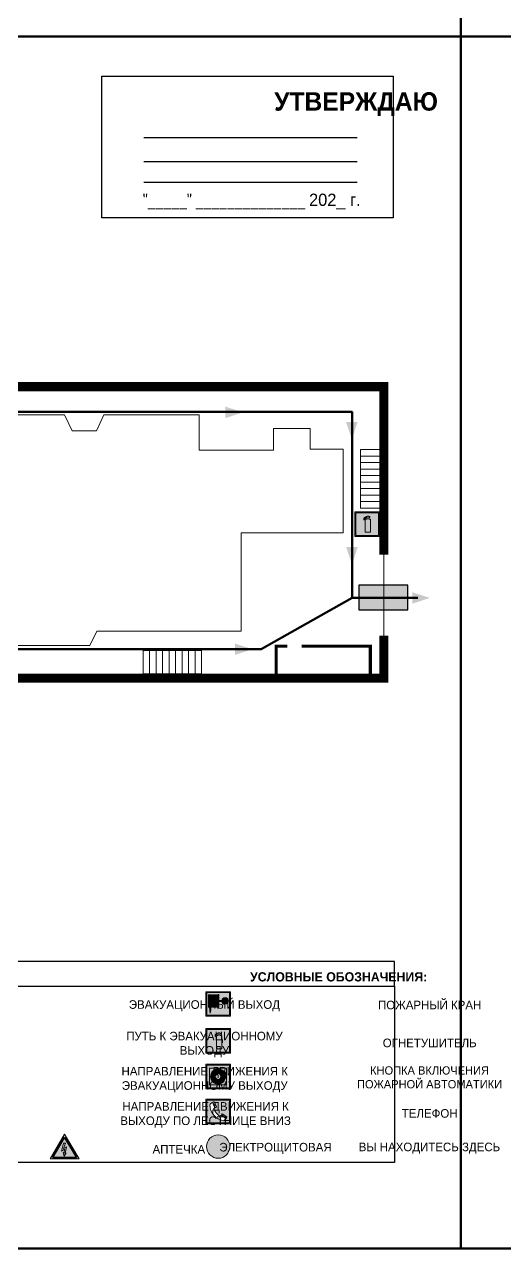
# Model space of a CAD drawing. Header units: millimetres. Extents: x 13114 to 67229, y 22859 to 38520.
# Drawn here: x 22748.4 to 22905, y 24276.8 to 24675.7 of the extents above; entities that cross this region are included whole.
import ezdxf

# ---------------------------------------------------------------- set-up
doc = ezdxf.new("R2010")
doc.units = ezdxf.units.MM
doc.layers.add('План_Штампы', color=7, linetype='Continuous')
doc.styles.add('обычный', font='arial.ttf')

# ---------------------------------------------------------------- blocks, each defined once
blk = doc.blocks.new('A$C3E6D3DDE')
at = {"lineweight": 5}
h = blk.add_hatch(color=40, dxfattribs=at)
h.paths.add_polyline_path([(24.1, 1.45), (16.46, -11.35), (31.74, -11.35)])
h.paths.add_polyline_path([(24.09, -0.46), (30.03, -10.41), (18.14, -10.41)], flags=16)
h.paths.add_polyline_path([(24.54, -3.08), (23.41, -6.02), (25.13, -5.01), (24.33, -8.5), (24.82, -8.27), (23.79, -9.86), (23.4, -8.04), (23.8, -8.43), (24.04, -6.29), (22.39, -7.25), (23.44, -3.08)], flags=0)
h = blk.add_hatch(color=256, dxfattribs=at)
h.paths.add_polyline_path([(24.37, 0.03, 0.567511), (23.82, 0.03), (17.59, -10.4, 0.582454), (17.86, -10.88), (30.32, -10.88, 0.582149), (30.6, -10.4)])
h.paths.add_polyline_path([(24.09, -0.46), (18.14, -10.41), (30.03, -10.41)], flags=16)
h.paths.add_polyline_path([(24.54, -3.08), (23.41, -6.02), (25.13, -5.01), (24.33, -8.5), (24.82, -8.27), (23.79, -9.86), (23.4, -8.04), (23.8, -8.43), (24.04, -6.29), (22.39, -7.25), (23.44, -3.08)], flags=0)
h = blk.add_hatch(color=40, dxfattribs=at)
h.paths.add_polyline_path([(24.09, -0.46), (18.14, -10.41), (30.03, -10.41)])
h.paths.add_polyline_path([(24.82, -8.27), (23.79, -9.86), (23.4, -8.04), (23.8, -8.43), (24.04, -6.29), (22.39, -7.25), (23.44, -3.08), (24.54, -3.08), (23.41, -6.02), (25.13, -5.01), (24.33, -8.5)], flags=16)
at = {"color": 40, "lineweight": 5}
for p, q in [((16.46, -11.35), (24.1, 1.45)), ((24.1, 1.45), (31.74, -11.35))]:
    blk.add_line(p, q, dxfattribs=at)
at = {"lineweight": 5}
for p, q in [((17.59, -10.4), (23.82, 0.03)), ((24.37, 0.03), (30.6, -10.4)), ((18.14, -10.41), (24.09, -0.46)), ((23.44, -3.08), (22.39, -7.25)), ((22.39, -7.25), (24.04, -6.29)), ((23.41, -6.02), (24.54, -3.08)), ((25.13, -5.01), (23.41, -6.02)), ((24.54, -3.08), (23.44, -3.08)), ((24.04, -6.29), (23.8, -8.43)), ((24.09, -0.46), (30.03, -10.41)), ((24.33, -8.5), (25.13, -5.01)), ((17.86, -10.88), (30.32, -10.88)), ((18.14, -10.41), (30.03, -10.41)), ((23.8, -8.43), (23.4, -8.04)), ((23.4, -8.04), (23.79, -9.86)), ((23.79, -9.86), (24.82, -8.27)), ((24.82, -8.27), (24.33, -8.5))]:
    blk.add_line(p, q, dxfattribs=at)
at = {"color": 50, "lineweight": 5}
blk.add_line((31.74, -11.35), (16.46, -11.35), dxfattribs=at)
blk = doc.blocks.new('A$C37112FD5')
at = {"true_color": 0xf5f5ff}
h = blk.add_hatch(color=7, dxfattribs=at)
h.dxf.hatch_style = 1
h.paths.add_polyline_path([(12.8, -7.4), (0, -7.4), (0, -20.2), (12.8, -20.2)])
h.paths.add_polyline_path([(12.29, -7.91), (12.29, -19.69), (0.51, -19.69), (0.51, -7.91)], flags=16)
h.paths.add_polyline_path([(4.98, -9.04, -0.42597), (5.17, -9.22), (5.17, -12.25), (5.17, -15.29, -0.432244), (4.98, -15.47), (4.83, -15.47, -0.42597), (4.64, -15.29), (4.64, -12.25), (4.64, -9.22, -0.432244), (4.83, -9.04)], flags=0)
h.paths.add_polyline_path([(4.28, -9.22), (4.28, -12.25), (4.28, -15.29, -0.432244), (4.09, -15.47), (3.94, -15.47, -0.42597), (3.75, -15.29), (3.75, -12.25), (3.75, -9.22, -0.432244), (3.94, -9.04), (4.09, -9.04, -0.42597)], flags=0)
h.paths.add_polyline_path([(5.72, -9.04), (5.87, -9.04, -0.42597), (6.06, -9.22), (6.06, -12.25), (6.06, -15.29, -0.432244), (5.87, -15.47), (5.72, -15.47, -0.42597), (5.53, -15.29), (5.53, -12.25), (5.53, -9.22, -0.432244)], flags=0)
h.paths.add_polyline_path([(6.42, -8.9), (6.5, -8.9, -0.42597), (6.69, -9.08), (6.69, -12.03), (8.21, -12.03, -15.824349), (8.21, -12.47), (6.69, -12.47), (6.69, -15.42, -0.432244), (6.5, -15.6), (6.42, -15.6)], flags=0)
h.paths.add_polyline_path([(3.39, -9.22), (3.39, -12.25), (3.39, -15.29, -0.432244), (3.2, -15.47), (3.05, -15.47, -0.42597), (2.85, -15.29), (2.85, -12.25), (2.85, -9.22, -0.432244), (3.05, -9.04), (3.2, -9.04, -0.42597)], flags=0)
h.paths.add_polyline_path([(2.5, -9.22), (2.5, -16.71), (1.96, -16.71), (1.96, -9.22, -0.432244), (2.15, -9.04), (2.31, -9.04, -0.42597)], flags=0)
h.paths.add_polyline_path([(1.61, -8.9), (1.61, -15.6), (1.57, -15.6, -0.42597), (1.37, -15.42), (1.37, -12.03), (1.37, -9.09, -0.432244), (1.57, -8.9)], flags=0)
h.paths.add_polyline_path([(9.76, -10.81), (9.76, -12.03), (8.49, -12.03, -0.336371)], flags=0)
h.paths.add_polyline_path([(8.49, -12.47), (9.76, -12.47), (9.76, -13.7, -0.336371)], flags=0)
h.paths.add_polyline_path([(10.11, -10.81, -0.336371), (11.38, -12.03), (10.11, -12.03)], flags=0)
h.paths.add_polyline_path([(10.11, -12.47), (11.38, -12.47, -0.336371), (10.11, -13.7)], flags=0)
h.paths.add_polyline_path([(2.5, -16.84), (2.5, -17.05), (1.97, -17.05), (1.97, -16.84)], flags=0)
h.paths.add_polyline_path([(2.5, -17.24, -0.033778), (2.24, -18.6, -0.033778), (1.97, -17.24)], flags=0)
h = blk.add_hatch(color=242)
h.dxf.hatch_style = 1
h.paths.add_polyline_path([(12.29, -7.91), (0.51, -7.91), (0.51, -19.69), (12.29, -19.69)])
h.paths.add_polyline_path([(6.42, -15.6), (6.42, -8.9), (6.5, -8.9, -0.42597), (6.69, -9.08), (6.69, -12.03), (8.21, -12.03, -15.824349), (8.21, -12.47), (6.69, -12.47), (6.69, -15.42, -0.432244), (6.5, -15.6)], flags=16)
h.paths.add_polyline_path([(5.87, -15.47), (5.72, -15.47, -0.42597), (5.53, -15.29), (5.53, -12.25), (5.53, -9.22, -0.432244), (5.72, -9.04), (5.87, -9.04, -0.42597), (6.06, -9.22), (6.06, -12.25), (6.06, -15.29, -0.432244)], flags=16)
h.paths.add_polyline_path([(4.98, -15.47), (4.83, -15.47, -0.42597), (4.64, -15.29), (4.64, -12.25), (4.64, -9.22, -0.432244), (4.83, -9.04), (4.98, -9.04, -0.42597), (5.17, -9.22), (5.17, -12.25), (5.17, -15.29, -0.432244)], flags=16)
h.paths.add_polyline_path([(4.09, -15.47), (3.94, -15.47, -0.42597), (3.75, -15.29), (3.75, -12.25), (3.75, -9.22, -0.432244), (3.94, -9.04), (4.09, -9.04, -0.42597), (4.28, -9.22), (4.28, -12.25), (4.28, -15.29, -0.432244)], flags=16)
h.paths.add_polyline_path([(3.2, -15.47), (3.05, -15.47, -0.42597), (2.85, -15.29), (2.85, -12.25), (2.85, -9.22, -0.432244), (3.05, -9.04), (3.2, -9.04, -0.42597), (3.39, -9.22), (3.39, -12.25), (3.39, -15.29, -0.432244)], flags=16)
h.paths.add_polyline_path([(2.5, -17.05), (1.97, -17.05), (1.97, -16.84), (2.5, -16.84)], flags=16)
h.paths.add_polyline_path([(2.5, -17.24, -0.033778), (2.24, -18.6, -0.033778), (1.97, -17.24)], flags=16)
h.paths.add_polyline_path([(2.5, -16.71), (1.96, -16.71), (1.96, -9.22, -0.432244), (2.15, -9.04), (2.31, -9.04, -0.42597), (2.5, -9.22)], flags=16)
h.paths.add_polyline_path([(1.61, -15.6), (1.57, -15.6, -0.42597), (1.37, -15.42), (1.37, -12.03), (1.37, -9.09, -0.432244), (1.57, -8.9), (1.61, -8.9)], flags=16)
h.paths.add_polyline_path([(8.49, -12.47), (9.76, -12.47), (9.76, -13.7, -0.336371)], flags=0)
h.paths.add_polyline_path([(10.11, -13.7), (10.11, -12.47), (11.38, -12.47, -0.336371)], flags=0)
h.paths.add_polyline_path([(8.49, -12.03, -0.336371), (9.76, -10.81), (9.76, -12.03)], flags=0)
h.paths.add_polyline_path([(10.11, -12.03), (10.11, -10.81, -0.336371), (11.38, -12.03)], flags=0)
h = blk.add_hatch(color=7, dxfattribs=at)
h.dxf.hatch_style = 1
h.paths.add_polyline_path([(1.61, -8.9), (1.57, -8.9, 0.432244), (1.37, -9.09), (1.37, -12.03), (1.37, -15.42, 0.42597), (1.57, -15.6), (1.61, -15.6)])
h.paths.add_polyline_path([(2.5, -9.22, 0.42597), (2.31, -9.04), (2.15, -9.04, 0.432244), (1.96, -9.22), (1.96, -16.71), (2.5, -16.71)])
h.paths.add_polyline_path([(2.5, -16.84), (1.97, -16.84), (1.97, -17.05), (2.5, -17.05)])
h.paths.add_polyline_path([(2.5, -17.24), (1.97, -17.24, 0.033778), (2.24, -18.6, 0.033778)])
h.paths.add_polyline_path([(3.39, -12.25), (3.39, -9.22, 0.42597), (3.2, -9.04), (3.05, -9.04, 0.432244), (2.85, -9.22), (2.85, -12.25), (2.85, -15.29, 0.42597), (3.05, -15.47), (3.2, -15.47, 0.432244), (3.39, -15.29)])
h.paths.add_polyline_path([(4.28, -12.25), (4.28, -9.22, 0.42597), (4.09, -9.04), (3.94, -9.04, 0.432244), (3.75, -9.22), (3.75, -12.25), (3.75, -15.29, 0.42597), (3.94, -15.47), (4.09, -15.47, 0.432244), (4.28, -15.29)])
h.paths.add_polyline_path([(5.17, -12.25), (5.17, -9.22, 0.42597), (4.98, -9.04), (4.83, -9.04, 0.432244), (4.64, -9.22), (4.64, -12.25), (4.64, -15.29, 0.42597), (4.83, -15.47), (4.98, -15.47, 0.432244), (5.17, -15.29)])
h.paths.add_polyline_path([(6.06, -12.25), (6.06, -9.22, 0.42597), (5.87, -9.04), (5.72, -9.04, 0.432244), (5.53, -9.22), (5.53, -12.25), (5.53, -15.29, 0.42597), (5.72, -15.47), (5.87, -15.47, 0.432244), (6.06, -15.29)])
h.paths.add_polyline_path([(6.69, -12.47), (8.21, -12.47, 15.824349), (8.21, -12.03), (6.69, -12.03), (6.69, -9.08, 0.42597), (6.5, -8.9), (6.42, -8.9), (6.42, -15.6), (6.5, -15.6, 0.432244), (6.69, -15.42)])
h.paths.add_polyline_path([(8.49, -12.47), (9.76, -12.47), (9.76, -13.7, -0.336371)], flags=16)
h.paths.add_polyline_path([(8.49, -12.03, -0.336371), (9.76, -10.81), (9.76, -12.03)], flags=16)
h.paths.add_polyline_path([(10.11, -12.47), (11.38, -12.47, -0.336371), (10.11, -13.7)], flags=16)
h.paths.add_polyline_path([(10.11, -12.03), (10.11, -10.81, -0.336371), (11.38, -12.03)], flags=16)
h = blk.add_hatch(color=242)
h.dxf.hatch_style = 1
h.paths.add_polyline_path([(9.76, -10.81, 0.336371), (8.49, -12.03), (9.76, -12.03)])
h.paths.add_polyline_path([(10.11, -10.81), (10.11, -12.03), (11.38, -12.03, 0.336371)])
h.paths.add_polyline_path([(11.38, -12.47), (10.11, -12.47), (10.11, -13.7, 0.336371)])
h.paths.add_polyline_path([(9.76, -12.47), (8.49, -12.47, 0.336371), (9.76, -13.7)])
at = {"color": 242, "lineweight": 5}
for p, q in [((0, -20.2), (0, -7.4)), ((0, -7.4), (12.8, -7.4)), ((1.37, -12.03), (1.37, -9.08)), ((1.37, -12.03), (1.37, -15.42)), ((1.57, -8.9), (1.61, -8.9)), ((1.61, -8.9), (1.61, -15.6)), ((1.96, -16.71), (1.96, -9.22)), ((2.15, -9.04), (2.31, -9.04)), ((2.5, -16.71), (2.5, -9.22)), ((2.85, -12.25), (2.85, -9.22)), ((2.85, -12.25), (2.85, -15.29)), ((3.05, -9.04), (3.2, -9.04)), ((3.39, -12.25), (3.39, -9.22)), ((3.39, -12.25), (3.39, -15.29)), ((3.75, -12.25), (3.75, -9.22)), ((3.75, -12.25), (3.75, -15.29)), ((3.94, -9.04), (4.09, -9.04)), ((4.28, -12.25), (4.28, -9.22)), ((4.28, -12.25), (4.28, -15.29)), ((4.64, -12.25), (4.64, -9.22)), ((4.64, -12.25), (4.64, -15.29)), ((4.83, -9.04), (4.98, -9.04)), ((5.17, -12.25), (5.17, -9.22)), ((5.17, -12.25), (5.17, -15.29)), ((5.53, -12.25), (5.53, -9.22)), ((5.53, -12.25), (5.53, -15.29)), ((5.72, -9.04), (5.87, -9.04)), ((6.06, -12.25), (6.06, -9.22)), ((6.06, -12.25), (6.06, -15.29)), ((6.42, -8.9), (6.42, -15.6)), ((6.5, -8.9), (6.42, -8.9)), ((6.69, -12.03), (6.69, -9.08)), ((8.21, -12.03), (6.69, -12.03)), ((8.21, -12.47), (6.69, -12.47)), ((6.69, -12.47), (6.69, -15.42)), ((9.76, -12.03), (8.49, -12.03)), ((9.76, -12.47), (8.49, -12.47)), ((9.76, -10.81), (9.76, -12.03)), ((9.76, -12.47), (9.76, -13.7)), ((10.11, -10.81), (10.11, -12.03)), ((11.38, -12.03), (10.11, -12.03)), ((11.38, -12.47), (10.11, -12.47)), ((10.11, -12.47), (10.11, -13.7)), ((12.8, -20.2), (12.8, -7.4)), ((1.57, -15.6), (1.61, -15.6)), ((1.96, -16.71), (2.5, -16.71)), ((1.97, -16.84), (2.5, -16.84)), ((1.97, -17.05), (1.97, -16.84)), ((2.5, -17.05), (1.97, -17.05)), ((1.97, -17.24), (2.5, -17.24)), ((2.5, -16.84), (2.5, -17.05)), ((3.05, -15.47), (3.2, -15.47)), ((3.94, -15.47), (4.09, -15.47)), ((4.83, -15.47), (4.98, -15.47)), ((5.72, -15.47), (5.87, -15.47)), ((6.42, -15.6), (6.5, -15.6)), ((0, -20.2), (12.8, -20.2))]:
    blk.add_line(p, q, dxfattribs=at)
blk.add_lwpolyline([(0.51, -7.91), (12.29, -7.91), (12.29, -19.69), (0.51, -19.69)], close=True, dxfattribs=at)
for centre, radius, start, end in [((1.56, -9.09), 0.182, 87.10267, 180.60715), ((2.15, -9.22), 0.182, 87.10267, 180.60715), ((2.32, -9.22), 0.182, 359.39285, 92.89733), ((3.04, -9.22), 0.182, 87.10267, 180.60715), ((3.21, -9.22), 0.182, 359.39285, 92.89733), ((3.93, -9.22), 0.182, 87.10267, 180.60715), ((4.1, -9.22), 0.182, 359.39285, 92.89733), ((4.82, -9.22), 0.182, 87.10267, 180.60715), ((4.99, -9.22), 0.182, 359.39285, 92.89733), ((5.71, -9.22), 0.182, 87.10267, 180.60715), ((5.88, -9.22), 0.182, 359.39285, 92.89733), ((6.51, -9.09), 0.182, 359.39285, 92.89733), ((9.93, -12.25), 1.74, 187.23185, 172.76815), ((9.93, -12.25), 1.46, 96.99266, 171.35851), ((9.93, -12.25), 1.46, 188.64149, 263.00734), ((9.93, -12.25), 1.46, 8.64149, 83.00734), ((9.93, -12.25), 1.46, 276.99266, 351.35851), ((1.56, -15.42), 0.182, 179.39285, 272.89733), ((12.17, -15.98), 10.27, 187.04098, 194.7793), ((-7.7, -15.98), 10.27, 345.2207, 352.95902), ((3.04, -15.29), 0.182, 179.39285, 272.89733), ((3.21, -15.29), 0.182, 267.10267, 0.60715), ((3.93, -15.29), 0.182, 179.39285, 272.89733), ((4.1, -15.29), 0.182, 267.10267, 0.60715), ((4.82, -15.29), 0.182, 179.39285, 272.89733), ((4.99, -15.29), 0.182, 267.10267, 0.60715), ((5.71, -15.29), 0.182, 179.39285, 272.89733), ((5.88, -15.29), 0.182, 267.10267, 0.60715), ((6.51, -15.42), 0.182, 267.10267, 0.60715)]:
    blk.add_arc(centre, radius, start, end, dxfattribs=at)
blk = doc.blocks.new('A$C7B8C2D5B')
at = {"lineweight": 0}
h = blk.add_hatch(color=5, dxfattribs=at)
h.dxf.hatch_style = 1
h.paths.add_polyline_path([(1.4, -3.02, 1), (-2.11, -3.02, 1)])
at = {"color": 5, "lineweight": 0}
blk.add_circle((-0.36, -3.02), 1.75, dxfattribs=at)
blk = doc.blocks.new('A$C456E1F9C')
at = {"lineweight": 5}
h = blk.add_hatch(color=242, dxfattribs=at)
h.paths.add_polyline_path([(0.51, -1.47), (0.51, -13.26), (12.29, -13.26), (12.29, -1.47)])
h.paths.add_polyline_path([(5.42, -4.95, -0.254479), (4.78, -5.4), (3.52, -2.53, -0.209735), (4.23, -2.4)], flags=16)
h.paths.add_polyline_path([(8.53, -8.6), (10.87, -10.17), (10.54, -10.76), (8.03, -9.13, -0.192251)], flags=16)
h.paths.add_polyline_path([(4.61, -5.49, 0.005518), (3.87, -5.72, 0.128647), (7.49, -10.01, 0.00809), (7.83, -9.33), (10.47, -10.97, -0.16736), (8.99, -12.25, -0.327862), (1.95, -3.95, -0.166952), (3.36, -2.62)], flags=16)
at = {"color": 242, "lineweight": 5}
for p, q in [((0, -13.77), (0, -0.97)), ((12.8, -0.97), (0, -0.97)), ((4.61, -5.49), (3.36, -2.62)), ((3.52, -2.53), (4.78, -5.4)), ((4.23, -2.4), (5.42, -4.95)), ((12.8, -13.77), (12.8, -0.97)), ((7.83, -9.33), (10.47, -10.97)), ((8.03, -9.13), (10.54, -10.76)), ((10.81, -10.12), (8.53, -8.6)), ((10.54, -10.76), (10.8, -10.3)), ((10.8, -10.3), (10.81, -10.12)), ((0, -13.77), (12.8, -13.77))]:
    blk.add_line(p, q, dxfattribs=at)
blk.add_lwpolyline([(0.51, -1.47), (12.29, -1.47), (12.29, -13.26), (0.51, -13.26)], close=True, dxfattribs=at)
for centre, radius, start, end in [((4.59, -5.34), 2.99, 114.28453, 152.19739), ((11.12, -3.31), 9.19, 183.99153, 256.60086), ((4.02, -3.27), 0.891, 76.32839, 123.70924), ((14.98, -39.1), 35.17, 107.14873, 108.41345), ((13.86, -0.94), 11.08, 205.55365, 234.87622), ((4.68, -4.59), 0.824, 276.9621, 334.07228), ((-13.31, 0.8), 23.44, 332.54871, 334.40268), ((8.94, -9.5), 0.989, 114.40924, 157.93883), ((7.87, -9.46), 3, 291.92908, 329.9329)]:
    blk.add_arc(centre, radius, start, end, dxfattribs=at)
blk = doc.blocks.new('A$C54414219')
at = {"true_color": 0xffffff}
h = blk.add_hatch(color=7, dxfattribs=at)
h.paths.add_polyline_path([(2.39, -9.45), (2.39, -18.3), (11.23, -18.3), (11.23, -9.45)], flags=0)
h.paths.add_polyline_path([(10.71, -13.87, -1), (2.92, -13.87, -1)], flags=0)
h.paths.add_polyline_path([(8.3, -13.87, -1), (5.33, -13.87, -1)], flags=0)
h.paths.add_polyline_path([(0.41, -7.47), (0.41, -20.27), (13.21, -20.27), (13.21, -7.47)])
h.paths.add_polyline_path([(0.92, -19.77), (12.71, -19.77), (12.71, -7.98), (0.92, -7.98)], flags=16)
h.paths.add_polyline_path([(11.23, -9.45), (11.23, -18.3), (2.39, -18.3), (2.39, -9.45)], flags=0)
at = {"lineweight": 5}
h = blk.add_hatch(color=242, dxfattribs=at)
h.paths.add_polyline_path([(12.71, -7.98), (0.92, -7.98), (0.92, -19.77), (12.71, -19.77)])
h.paths.add_polyline_path([(11.23, -18.3), (2.39, -18.3), (2.39, -9.45), (11.23, -9.45)], flags=16)
h.paths.add_polyline_path([(10.71, -13.87, -1), (2.92, -13.87, -1)], flags=0)
h.paths.add_polyline_path([(8.3, -13.87, -1), (5.33, -13.87, -1)], flags=0)
at = {"true_color": 0xffffff}
h = blk.add_hatch(color=7, dxfattribs=at)
h.paths.add_polyline_path([(2.39, -9.45), (2.39, -18.3), (11.23, -18.3), (11.23, -9.45)])
h.paths.add_polyline_path([(10.71, -13.87, -1), (2.92, -13.87, -1)], flags=16)
h.paths.add_polyline_path([(8.3, -13.87, -1), (5.33, -13.87, -1)], flags=0)
at = {"lineweight": 5}
h = blk.add_hatch(color=242, dxfattribs=at)
h.paths.add_polyline_path([(2.92, -13.87, 1), (10.71, -13.87, 1)])
h.paths.add_polyline_path([(8.3, -13.87, -1), (5.33, -13.87, -1)], flags=16)
at = {"color": 242, "lineweight": 5}
for p, q in [((0.41, -20.27), (0.41, -7.47)), ((0.41, -7.47), (13.21, -7.47)), ((0.41, -7.47), (13.21, -7.47)), ((13.21, -20.27), (13.21, -7.47)), ((0.41, -20.27), (13.21, -20.27))]:
    blk.add_line(p, q, dxfattribs=at)
for points in [[(0.92, -7.98), (12.71, -7.98), (12.71, -19.77), (0.92, -19.77)], [(2.39, -9.45), (11.23, -9.45), (11.23, -18.3), (2.39, -18.3)]]:
    blk.add_lwpolyline(points, close=True, dxfattribs=at)
for radius in [3.89, 1.49]:
    blk.add_circle((6.81, -13.87), radius, dxfattribs=at)
blk = doc.blocks.new('A$C3AD82952')
at = {"true_color": 0xf5f5ff}
h = blk.add_hatch(color=7, dxfattribs=at)
h.dxf.hatch_style = 1
h.paths.add_polyline_path([(8.21, 8.73, 0.414214), (7.89, 9.05), (7.22, 9.05), (7.22, 9.92), (7.59, 9.92, 1), (7.57, 10.36), (7.22, 10.36), (7.22, 10.6), (6.43, 10.6), (6.43, 10.36), (6.01, 10.36), (4.74, 9.59), (4.74, 8.69), (4.98, 8.73), (4.98, 9.26), (6.12, 9.91), (6.43, 9.91), (6.43, 9.05), (5.76, 9.05, 0.414214), (5.44, 8.73), (5.44, 2.2), (8.21, 2.2)], flags=0)
h.paths.add_polyline_path([(12.8, 12.8), (0, 12.8), (0, 0), (12.8, 0)])
h.paths.add_polyline_path([(0.51, 12.29), (12.29, 12.29), (12.29, 0.51), (0.51, 0.51)], flags=16)
h.paths.add_polyline_path([(4.74, 9.59), (6.01, 10.36), (6.43, 10.36), (6.43, 10.6), (7.22, 10.6), (7.22, 10.36), (7.59, 10.36, -0.94586), (7.59, 9.92), (7.22, 9.92), (7.22, 9.05), (7.89, 9.05, -0.414214), (8.21, 8.73), (8.21, 2.2), (5.44, 2.2), (5.44, 8.73, -0.414214), (5.76, 9.05), (6.43, 9.05), (6.43, 9.91), (6.12, 9.91), (4.98, 9.26), (4.98, 8.73), (4.74, 8.69)], flags=0)
h = blk.add_hatch(color=242)
h.dxf.hatch_style = 1
h.paths.add_polyline_path([(12.29, 12.29), (0.51, 12.29), (0.51, 0.51), (12.29, 0.51)])
h.paths.add_polyline_path([(4.74, 8.69), (4.74, 9.59), (6.01, 10.36), (6.43, 10.36), (6.43, 10.6), (7.22, 10.6), (7.22, 10.36), (7.59, 10.36, -0.94586), (7.59, 9.92), (7.22, 9.92), (7.22, 9.05), (7.89, 9.05, -0.414214), (8.21, 8.73), (8.21, 2.2), (5.44, 2.2), (5.44, 8.73, -0.414214), (5.76, 9.05), (6.43, 9.05), (6.43, 9.91), (6.12, 9.91), (4.98, 9.26), (4.98, 8.73)], flags=16)
h = blk.add_hatch(color=7, dxfattribs=at)
h.dxf.hatch_style = 1
h.paths.add_polyline_path([(8.21, 8.73, 0.414214), (7.89, 9.05), (7.22, 9.05), (7.22, 9.92), (7.59, 9.92, 1), (7.57, 10.36), (7.22, 10.36), (7.22, 10.6), (6.43, 10.6), (6.43, 10.36), (6.01, 10.36), (4.74, 9.59), (4.74, 8.69), (4.98, 8.73), (4.98, 9.26), (6.12, 9.91), (6.43, 9.91), (6.43, 9.05), (5.76, 9.05, 0.414214), (5.44, 8.73), (5.44, 2.2), (8.21, 2.2)])
at = {"color": 242, "lineweight": 5}
for p, q in [((0, 0), (0, 12.8)), ((0, 12.8), (12.8, 12.8)), ((12.8, 0), (12.8, 12.8)), ((6.01, 10.36), (4.74, 9.59)), ((4.74, 9.59), (4.74, 8.69)), ((4.74, 8.69), (4.98, 8.73)), ((4.98, 9.26), (6.12, 9.91)), ((4.98, 8.73), (4.98, 9.26)), ((5.44, 2.2), (5.44, 8.73)), ((5.76, 9.05), (6.43, 9.05)), ((6.01, 10.36), (6.43, 10.36)), ((6.12, 9.91), (6.43, 9.91)), ((7.22, 10.6), (6.43, 10.6)), ((6.43, 10.6), (6.43, 10.36)), ((6.43, 9.91), (6.43, 9.05)), ((7.22, 10.36), (7.22, 10.6)), ((7.59, 10.36), (7.22, 10.36)), ((7.22, 9.05), (7.22, 9.92)), ((7.59, 9.92), (7.22, 9.92)), ((7.89, 9.05), (7.22, 9.05)), ((8.21, 2.2), (8.21, 8.73)), ((0, 0), (12.8, 0)), ((5.44, 2.2), (8.21, 2.2))]:
    blk.add_line(p, q, dxfattribs=at)
blk.add_lwpolyline([(0.51, 12.29), (12.29, 12.29), (12.29, 0.51), (0.51, 0.51)], close=True, dxfattribs=at)
for centre, radius, start, end in [((5.76, 8.73), 0.32, 90, 180), ((7.58, 10.14), 0.223, 273.18746, 86.81254), ((7.89, 8.73), 0.32, 0, 90)]:
    blk.add_arc(centre, radius, start, end, dxfattribs=at)
blk = doc.blocks.new('A$C7B4425F7')
at = {"true_color": 0xffffff}
blk.add_hatch(color=7, dxfattribs=at).paths.add_polyline_path([(0, 0), (-16, 0), (-16, -8), (0, -8)])
h = blk.add_hatch(color=126)
h.paths.add_polyline_path([(-0.2, -0.2), (-15.8, -0.2), (-15.8, -7.8), (-0.2, -7.8)])
h.paths.add_polyline_path([(-11.76, -2.03), (-11.76, -3.66), (-11.17, -3.66, -0.568275), (-11.17, -6.18), (-12.58, -6.18), (-12.58, -2.03)], flags=16)
h.paths.add_polyline_path([(-13.33, -4.12, -0.495768), (-13.59, -6.18), (-15.03, -6.18), (-15.03, -2.03), (-13.59, -2.03, -0.487973)], flags=16)
h.paths.add_polyline_path([(-10.25, -2.03), (-9.48, -2.03), (-9.48, -6.18), (-10.25, -6.18)], flags=16)
h.paths.add_polyline_path([(-13.84, -3.69), (-14.24, -3.69), (-14.24, -3.03), (-13.9, -3.03, -0.692621)], flags=0)
h.paths.add_polyline_path([(-9.15, -2.03), (-8.4, -2.03), (-8.04, -3.07), (-7.68, -2.03), (-6.93, -2.03), (-7.64, -4.1), (-6.93, -6.18), (-7.68, -6.18), (-8.04, -5.14), (-8.4, -6.18), (-9.15, -6.18), (-8.44, -4.1)], flags=16)
h.paths.add_polyline_path([(-11.76, -4.46), (-11.42, -4.46, -0.692621), (-11.36, -5.12), (-11.76, -5.12)], flags=0)
h.paths.add_polyline_path([(-13.9, -5.2), (-14.24, -5.2), (-14.24, -4.55), (-13.84, -4.55, -0.708038)], flags=0)
edge = h.paths.add_edge_path(flags=16)
edge.add_ellipse((-5.51, -4.08), major_axis=(0, 2.05), ratio=0.586184, start_angle=0, end_angle=360)
edge = h.paths.add_edge_path(flags=0)
edge.add_ellipse((-5.51, -4.08), major_axis=(0, 1.14), ratio=0.454828, start_angle=0, end_angle=360)
h.paths.add_polyline_path([(-4.13, -4.96, 0.377264), (-3.48, -4.52, 0.0555), (-3.16, -2.03), (-1.66, -2.03), (-1.66, -4.96), (-0.96, -4.96), (-0.96, -7.01), (-1.75, -7.01), (-1.75, -6.18), (-3.3, -6.18), (-3.3, -7.02), (-4.13, -7.02)], flags=16)
h.paths.add_polyline_path([(-2.73, -2.91), (-2.28, -2.91), (-2.28, -4.96), (-3.05, -4.96, 0.079136)], flags=0)
at = {"color": 126}
blk.add_lwpolyline([(-16, -8), (0, -8), (0, 0), (-16, 0)], close=True, dxfattribs=at)

msp = doc.modelspace()

# ---------------------------------------------------------------- linework, layer by layer
at = {"color": 6, "lineweight": 100}
for points in [[(22290.71, 24671.78), (22890.71, 24671.78), (22890.71, 25066.78), (22290.71, 25066.78)], [(22890.71, 24671.78), (23490.71, 24671.78), (23490.71, 25066.78), (22890.71, 25066.78)], [(22290.71, 24276.78), (22890.71, 24276.78), (22890.71, 24671.78), (22290.71, 24671.78)], [(22890.71, 24276.78), (23490.71, 24276.78), (23490.71, 24671.78), (22890.71, 24671.78)]]:
    msp.add_lwpolyline(points, close=True, dxfattribs=at)
for points in [[(22773.65, 24658.87), (22868.65, 24658.87), (22868.65, 24612.66), (22773.65, 24612.66)], [(22725.32, 24362.25), (22869.09, 24362.25), (22869.09, 24370.3), (22725.32, 24370.3)], [(22725.32, 24362.25), (22869.09, 24362.25), (22869.09, 24304.85), (22725.32, 24304.85)]]:
    msp.add_lwpolyline(points, close=True)
for points in [[(22787.4, 24638.82), (22856.93, 24638.82)], [(22787.4, 24631.06), (22856.93, 24631.06)], [(22787.4, 24624.27), (22856.93, 24624.27)]]:
    msp.add_lwpolyline(points)
at = {"lineweight": 0}
for points, const_width in [([(22519.89, 24557.68), (22865.65, 24557.68), (22865.65, 24502.93)], 3), ([(22865.65, 24476.5), (22865.65, 24462.66), (22424.72, 24462.66)], 3), ([(22830.55, 24462.24), (22830.55, 24473.06), (22834.16, 24473.06)], 1), ([(22838.8, 24473.06), (22861.24, 24473.06), (22861.24, 24462.75)], 1)]:
    msp.add_lwpolyline(points, dxfattribs=dict(at, const_width=const_width))
at = {"color": 126, "lineweight": 100, "true_color": 0x008754}
for points in [[(22510.02, 24516.85), (22510.02, 24472.13), (22825.59, 24472.13), (22855.27, 24488.83), (22855.27, 24549.43), (22510.02, 24549.43), (22510.02, 24516.85)], [(22855.27, 24488.83), (22876.73, 24488.83)]]:
    msp.add_lwpolyline(points, dxfattribs=at)
at = {"lineweight": 0}
for points in [[(22731.26, 24548.48), (22761.5, 24548.48), (22763.97, 24543.26), (22771.98, 24543.26), (22774.38, 24548.5), (22805.47, 24548.5), (22805.47, 24536.94), (22829.71, 24536.94), (22829.71, 24544.07), (22841.64, 24544.07), (22841.64, 24537.27), (22852.41, 24537.27), (22852.41, 24510.04), (22819.17, 24510.04), (22819.17, 24477.99), (22772.07, 24477.99), (22769.71, 24473.31), (22739.66, 24473.31)], [(22865.65, 24502.93), (22865.65, 24473.88)]]:
    msp.add_lwpolyline(points, dxfattribs=at)
for points in [[(22865.67, 24537.14), (22865.67, 24535.02), (22858.07, 24535.02), (22858.07, 24537.14)], [(22865.67, 24535.02), (22865.67, 24532.9), (22858.07, 24532.9), (22858.07, 24535.02)], [(22865.67, 24532.9), (22865.67, 24530.78), (22858.07, 24530.78), (22858.07, 24532.9)], [(22865.67, 24530.78), (22865.67, 24528.67), (22858.07, 24528.67), (22858.07, 24530.78)], [(22865.67, 24528.67), (22865.67, 24526.55), (22858.07, 24526.55), (22858.07, 24528.67)], [(22865.67, 24526.55), (22865.67, 24524.43), (22858.07, 24524.43), (22858.07, 24526.55)], [(22865.67, 24524.43), (22865.67, 24522.31), (22858.07, 24522.31), (22858.07, 24524.43)], [(22865.67, 24522.31), (22865.67, 24520.19), (22858.07, 24520.19), (22858.07, 24522.31)], [(22865.67, 24520.19), (22865.67, 24518.08), (22858.07, 24518.08), (22858.07, 24520.19)], [(22787.13, 24471.63), (22789.24, 24471.63), (22789.24, 24464.03), (22787.13, 24464.03)], [(22789.24, 24471.63), (22791.36, 24471.63), (22791.36, 24464.03), (22789.24, 24464.03)], [(22791.36, 24471.63), (22793.48, 24471.63), (22793.48, 24464.03), (22791.36, 24464.03)], [(22793.48, 24471.63), (22795.6, 24471.63), (22795.6, 24464.03), (22793.48, 24464.03)], [(22795.6, 24471.63), (22797.72, 24471.63), (22797.72, 24464.03), (22795.6, 24464.03)], [(22797.72, 24471.63), (22799.83, 24471.63), (22799.83, 24464.03), (22797.72, 24464.03)], [(22799.83, 24471.63), (22801.95, 24471.63), (22801.95, 24464.03), (22799.83, 24464.03)], [(22801.95, 24471.63), (22804.07, 24471.63), (22804.07, 24464.03), (22801.95, 24464.03)], [(22804.07, 24471.63), (22806.19, 24471.63), (22806.19, 24464.03), (22804.07, 24464.03)]]:
    msp.add_lwpolyline(points, close=True, dxfattribs=at)
at = {"layer": 'План_Штампы', "color": 126, "true_color": 0x008754}
for points in [[(22813.98, 24547.41), (22813.99, 24551.15), (22819.72, 24549.29)], [(22853.34, 24546.16), (22857.08, 24546.15), (22855.23, 24540.42)], [(22853.38, 24505.37), (22857.12, 24505.36), (22855.27, 24499.63)], [(22874.92, 24486.92), (22874.93, 24490.66), (22880.67, 24488.81)], [(22817.07, 24470.22), (22817.08, 24473.95), (22822.82, 24472.1)]]:
    msp.add_solid(points, dxfattribs=at)

# ---------------------------------------------------------------- block references
for name, p, xscale, yscale, zscale in [('A$C3AD82952', (22856.19, 24508.85), 0.625, 0.625, 0.625), ('A$C37112FD5', (22807.64, 24365.11), 0.6249984004534781, 0.6249984004534781, 0.6249984004534781), ('A$C3AD82952', (22807.64, 24340.5), 0.625, 0.625, 0.625), ('A$C54414219', (22807.33, 24341.51), 0.625, 0.625, 0.625), ('A$C456E1F9C', (22807.64, 24326.04), 0.625, 0.625, 0.625), ('A$C3E6D3DDE', (22746.49, 24313.09), 0.625, 0.625, 0.625), ('A$C7B8C2D5B', (22812.42, 24316.58), 2.177419353276491, 2.177419353276491, 2.177419353276491)]:
    msp.add_blockref(name, p, dxfattribs=dict(xscale=xscale, yscale=yscale, zscale=zscale))
at = {"layer": 'План_Штампы'}
msp.add_blockref('A$C7B4425F7', (22873.51, 24492.97), dxfattribs=at)

# ---------------------------------------------------------------- texts
at = {"lineweight": 0, "attachment_point": 5, "style": 'обычный'}
for s, insert, char_height, width in [('\\pi-18,l18,t18;{\\fProxima Nova Rg|b1|i0|c204|p2;УТВЕРЖДАЮ\\H1.1997x; }', (22856.59, 24649.75), 6, 126.6484), ('{\\fArial Narrow|b0|i0|c204|p34;"_____" ______________ \\fProxima Nova Rg|b0|i0|c204|p2;202_ г. }', (22822.56, 24617.99), 4, 78.6503), ('{\\fProxima Nova Rg|b1|i0|c204|p2;УСЛОВНЫЕ ОБОЗНАЧЕНИЯ:\\H1.1997x; }', (22850.91, 24365.3), 3, 175.1736), ('\\pi-8.4,l8.4,t8.4;{\\fProxima Nova Rg|b0|i0|c204|p2;ЭВАКУАЦИОННЫЙ ВЫХОД\\H1.6404x; }', (22807.13, 24355.89), 2.8, 126.6484), ('\\pi-8.4,l8.4,t8.4;{\\fProxima Nova Rg|b0|i0|c204|p2;ПОЖАРНЫЙ КРАН\\H1.6404x; }', (22880.59, 24356.12), 2.8, 126.6484), ('\\pi-8.4,l8.4,t8.4;{\\fProxima Nova Rg|b0|i0|c204|p2;ПУТЬ К ЭВАКУАЦИОННОМУ \\PВЫХОДУ }', (22807.14, 24343.27), 2.8, 126.6484), ('\\pi-8.4,l8.4,t8.4;{\\fProxima Nova Rg|b0|i0|c204|p2;ОГНЕТУШИТЕЛЬ\\H1.1997x; }', (22880.61, 24343.77), 2.8, 126.6484), ('\\pi-8.4,l8.4,t8.4;{\\fProxima Nova Rg|b0|i0|c204|p2;НАПРАВЛЕНИЕ ДВИЖЕНИЯ К \\PЭВАКУАЦИОННОМУ ВЫХОДУ}', (22807.23, 24331.83), 2.8, 126.6484), ('\\pi-8.1,l8.1,t8.1;{\\fProxima Nova Rg|b0|i0|c204|p2;КНОПКА ВКЛЮЧЕНИЯ\\PПОЖАРНОЙ АВТОМАТИКИ}', (22880.56, 24332.55), 2.7, 126.6484), ('\\pi-8.4,l8.4,t8.4;{\\fProxima Nova Rg|b0|i0|c204|p2;НАПРАВЛЕНИЕ ДВИЖЕНИЯ К \\PВЫХОДУ ПО ЛЕСТНИЦЕ ВНИЗ}', (22807.52, 24320.35), 2.8, 126.6484), ('\\pi-8.4,l8.4,t8.4;{\\fProxima Nova Rg|b0|i0|c204|p2;ТЕЛЕФОН\\H1.1997x; }', (22880.6, 24320.79), 2.8, 126.6484), ('\\pi-8.4,l8.4,t8.4;{\\fProxima Nova Rg|b0|i0|c204|p2;АПТЕЧКА\\H1.1667x; }', (22798.79, 24309.13), 2.8, 126.6484), ('\\pi-8.4,l8.4,t8.4;{\\fProxima Nova Rg|b0|i0|c204|p2;ЭЛЕКТРОЩИТОВАЯ\\H1.1997x; }', (22830.31, 24309.4), 2.8, 126.6484), ('\\pi-8.4,l8.4,t8.4;{\\fProxima Nova Rg|b0|i0|c204|p2;ВЫ НАХОДИТЕСЬ ЗДЕСЬ\\H1.1997x; }', (22880.53, 24309.48), 2.8, 126.6484)]:
    msp.add_mtext(s, dxfattribs=dict(at, insert=insert, char_height=char_height, width=width))

doc.saveas('drawing.dxf')
